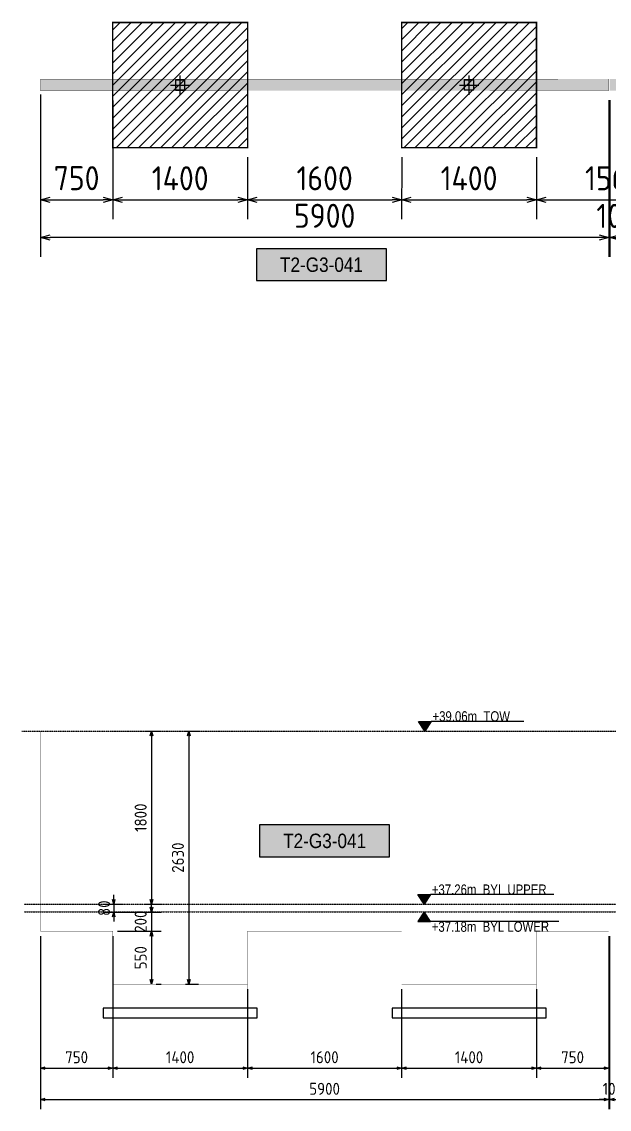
# Model space of a CAD drawing. Header units: centimetres. Extents: x -6122352 to 7132207, y -1694241 to 1947892.
# Drawn here: x 3381935 to 3388036, y 745346 to 756646 of the extents above; entities that cross this region are included whole.
import ezdxf
from ezdxf.enums import TextEntityAlignment as Align

# ---------------------------------------------------------------- set-up
doc = ezdxf.new("R2010")
doc.units = ezdxf.units.CM
doc.header["$MEASUREMENT"] = 0
doc.header["$PDMODE"] = 66
doc.header["$PDSIZE"] = 100
doc.linetypes.add('DASHED2', pattern=[0.375, 0.25, -0.125])
doc.linetypes.add('HIDDEN', pattern=[0.375, 0.25, -0.125])
for name, color, linetype in [('00-MI-DIM', 7, 'Continuous'), ('@MI-FOOTINGS', 7, 'Continuous'), ('@MI-TYPE-01', 30, 'Continuous'), ('@MI-TYPE-02', 6, 'Continuous'), ('JML-Dimension', 1, 'Continuous'), ('PANEL-TAGS', 7, 'Continuous'), ('SECTION', 130, 'Continuous')]:
    doc.layers.add(name, color=color, linetype=linetype)
doc.styles.add('PANELTAG_STYLE', font='arial.ttf')
doc.styles.add('Schueco-BEMSTIL', font='isocpeur.ttf', dxfattribs={"width": 0.9})
doc.styles.add('txt-Pisa-std', font='arial.ttf', dxfattribs={"width": 0.8})
doc.dimstyles.new('MI- JWC-TXT-2.5 MM', dxfattribs={"dimscale": 1.5, "dimtxt": 2.5, "dimasz": 1, "dimexe": 2, "dimexo": 1, "dimgap": 1, "dimtad": 1, "dimdec": 0, "dimdsep": 46, "dimtxsty": 'Schueco-BEMSTIL', "dimblk": 'OPEN30', "dimcen": 0, "dimdle": 2, "dimclrd": 140, "dimclre": 8, "dimclrt": 40, "dimadec": 0, "dimazin": 2, "dimtfac": 1, "dimtdec": 0, "dimtix": 1, "dimtmove": 2, "dimatfit": 3, "dimldrblk": 'OPEN', "dimfxl": 2, "dimlwd": -1, "dimlwe": -1, "dimarcsym": 0})

# ---------------------------------------------------------------- blocks, each defined once
blk = doc.blocks.new('_Open30')
at = {"color": 0, "linetype": 'ByBlock', "lineweight": -2}
for p, q in [((-1, 0.27), (0, 0)), ((0, 0), (-1, -0.27)), ((0, 0), (-1, 0))]:
    blk.add_line(p, q, dxfattribs=at)
blk = doc.blocks.new('*D1441')
at = {"layer": '00-MI-DIM', "color": 8, "transparency": 16777216}
for p, q in [((395137, -194702), (396764, -194703)), ((395139, -200602), (396763, -200603))]:
    blk.add_line(p, q, dxfattribs=at)
at = {"layer": '00-MI-DIM', "color": 140, "transparency": 16777216}
blk.add_line((396564, -194803), (396563, -200502), dxfattribs=at)
at = {"layer": 'Defpoints', "color": 0, "transparency": 16777216}
for p in [(395037, -194702), (395039, -200602), (396563, -200602)]:
    blk.add_point(p, dxfattribs=at)
at = {"layer": '00-MI-DIM', "color": 140, "transparency": 16777216, "xscale": 100, "yscale": 100, "zscale": 100}
for p, rotation in [((396564, -194703), 89.98973417893167), ((396563, -200602), 269.9897341789317)]:
    blk.add_blockref('_Open30', p, dxfattribs=dict(at, rotation=rotation))
at = {"layer": '00-MI-DIM', "color": 40, "transparency": 16777216, "insert": (396338, -197653), "char_height": 250, "attachment_point": 5, "rotation": 89.9897, "style": 'Schueco-BEMSTIL'}
blk.add_mtext('5900', dxfattribs=at)
blk = doc.blocks.new('_Open')
at = {"color": 0, "linetype": 'ByBlock', "lineweight": -2}
for p, q in [((-1, 0.2), (0, 0)), ((-1, -0.2), (0, 0)), ((0, 0), (-1, 0))]:
    blk.add_line(p, q, dxfattribs=at)
blk = doc.blocks.new('*D1443')
at = {"layer": '00-MI-DIM', "color": 140, "transparency": 16777216}
for p, q in [((396564, -194593), (396564, -194493)), ((396564, -194703), (396564, -194693)), ((396564, -194803), (396564, -194903))]:
    blk.add_line(p, q, dxfattribs=at)
at = {"layer": '00-MI-DIM', "color": 8, "transparency": 16777216}
for p, q in [((395137, -194692), (396764, -194693)), ((395137, -194702), (396764, -194703))]:
    blk.add_line(p, q, dxfattribs=at)
at = {"layer": 'Defpoints', "color": 0, "transparency": 16777216}
for p in [(395037, -194692), (395037, -194702), (396564, -194693)]:
    blk.add_point(p, dxfattribs=at)
at = {"layer": '00-MI-DIM', "color": 140, "transparency": 16777216, "xscale": 100, "yscale": 100, "zscale": 100}
for p, rotation in [((396564, -194693), 269.9897341789317), ((396564, -194703), 89.98973417893167)]:
    blk.add_blockref('_Open30', p, dxfattribs=dict(at, rotation=rotation))
at = {"layer": '00-MI-DIM', "color": 40, "transparency": 16777216, "insert": (396339, -194698), "char_height": 250, "attachment_point": 5, "rotation": 89.9897, "style": 'Schueco-BEMSTIL'}
blk.add_mtext('10', dxfattribs=at)
blk = doc.blocks.new('T2-FOOTING PLAN')
at = {"layer": '@MI-FOOTINGS', "transparency": 33554679}
h = blk.add_hatch(dxfattribs=at)
h.set_pattern_fill('ANSI31', color=8, scale=650)
h.paths.add_polyline_path([(-700, 650), (700, 650), (700, -650), (-700, -650)])
at = {"layer": '@MI-FOOTINGS', "color": 160, "true_color": 0x3340f0, "const_width": 15}
blk.add_lwpolyline([(-700, 650), (700, 650), (700, -650), (-700, -650)], close=True, dxfattribs=at)
at = {"layer": '@MI-FOOTINGS', "color": 30}
blk.add_point((0, 0), dxfattribs=at)
blk = doc.blocks.new('*D1455')
at = {"layer": '00-MI-DIM', "color": 8, "transparency": 16777216}
for p, q in [((395139, -199853), (396373, -199854)), ((395079, -200604), (396372, -200604))]:
    blk.add_line(p, q, dxfattribs=at)
at = {"layer": '00-MI-DIM', "color": 140, "transparency": 16777216}
blk.add_line((396172, -200504), (396173, -199953), dxfattribs=at)
at = {"layer": 'Defpoints', "color": 0, "transparency": 16777216}
for p in [(395039, -199853), (396173, -199853), (394979, -200604)]:
    blk.add_point(p, dxfattribs=at)
at = {"layer": '00-MI-DIM', "color": 140, "transparency": 16777216, "xscale": 100, "yscale": 100, "zscale": 100}
for p, rotation in [((396173, -199853), 89.98973417893167), ((396172, -200604), 269.9897341789317)]:
    blk.add_blockref('_Open30', p, dxfattribs=dict(at, rotation=rotation))
at = {"layer": '00-MI-DIM', "color": 40, "transparency": 16777216, "insert": (395947, -200229), "char_height": 250, "attachment_point": 5, "rotation": 89.9897, "style": 'Schueco-BEMSTIL'}
blk.add_mtext('750', dxfattribs=at)
blk = doc.blocks.new('*D1457')
at = {"layer": '00-MI-DIM', "color": 8, "transparency": 16777216}
for p, q in [((395729, -198453), (396373, -198454)), ((395139, -199853), (396373, -199854))]:
    blk.add_line(p, q, dxfattribs=at)
at = {"layer": '00-MI-DIM', "color": 140, "transparency": 16777216}
blk.add_line((396173, -199753), (396173, -198553), dxfattribs=at)
at = {"layer": 'Defpoints', "color": 0, "transparency": 16777216}
for p in [(395629, -198453), (396173, -198453), (395039, -199853)]:
    blk.add_point(p, dxfattribs=at)
at = {"layer": '00-MI-DIM', "color": 140, "transparency": 16777216, "xscale": 100, "yscale": 100, "zscale": 100}
for p, rotation in [((396173, -198453), 89.98973417893167), ((396173, -199853), 269.9897341789317)]:
    blk.add_blockref('_Open30', p, dxfattribs=dict(at, rotation=rotation))
at = {"layer": '00-MI-DIM', "color": 40, "transparency": 16777216, "insert": (395948, -199153), "char_height": 250, "attachment_point": 5, "rotation": 89.9897, "style": 'Schueco-BEMSTIL'}
blk.add_mtext('1400', dxfattribs=at)
blk = doc.blocks.new('*D1459')
at = {"layer": '00-MI-DIM', "color": 8, "transparency": 16777216}
for p, q in [((395730, -196853), (396373, -196854)), ((395729, -198453), (396373, -198454))]:
    blk.add_line(p, q, dxfattribs=at)
at = {"layer": '00-MI-DIM', "color": 140, "transparency": 16777216}
blk.add_line((396173, -198353), (396173, -196953), dxfattribs=at)
at = {"layer": 'Defpoints', "color": 0, "transparency": 16777216}
for p in [(395630, -196853), (396173, -196853), (395629, -198453)]:
    blk.add_point(p, dxfattribs=at)
at = {"layer": '00-MI-DIM', "color": 140, "transparency": 16777216, "xscale": 100, "yscale": 100, "zscale": 100}
for p, rotation in [((396173, -196853), 89.98973417893167), ((396173, -198453), 269.9897341789317)]:
    blk.add_blockref('_Open30', p, dxfattribs=dict(at, rotation=rotation))
at = {"layer": '00-MI-DIM', "color": 40, "transparency": 16777216, "insert": (395948, -197653), "char_height": 250, "attachment_point": 5, "rotation": 89.9897, "style": 'Schueco-BEMSTIL'}
blk.add_mtext('1600', dxfattribs=at)
blk = doc.blocks.new('*D1461')
at = {"layer": '00-MI-DIM', "color": 8, "transparency": 16777216}
for p, q in [((395730, -195453), (396373, -195454)), ((395730, -196853), (396373, -196854))]:
    blk.add_line(p, q, dxfattribs=at)
at = {"layer": '00-MI-DIM', "color": 140, "transparency": 16777216}
blk.add_line((396173, -196753), (396173, -195553), dxfattribs=at)
at = {"layer": 'Defpoints', "color": 0, "transparency": 16777216}
for p in [(395630, -195453), (396173, -195453), (395630, -196853)]:
    blk.add_point(p, dxfattribs=at)
at = {"layer": '00-MI-DIM', "color": 140, "transparency": 16777216, "xscale": 100, "yscale": 100, "zscale": 100}
for p, rotation in [((396173, -195453), 89.98973417893167), ((396173, -196853), 269.9897341789317)]:
    blk.add_blockref('_Open30', p, dxfattribs=dict(at, rotation=rotation))
at = {"layer": '00-MI-DIM', "color": 40, "transparency": 16777216, "insert": (395948, -196153), "char_height": 250, "attachment_point": 5, "rotation": 89.9897, "style": 'Schueco-BEMSTIL'}
blk.add_mtext('1400', dxfattribs=at)
blk = doc.blocks.new('*D1463')
at = {"layer": '00-MI-DIM', "color": 8, "transparency": 16777216}
for p, q in [((395729, -193892), (396374, -193893)), ((395730, -195453), (396373, -195454))]:
    blk.add_line(p, q, dxfattribs=at)
at = {"layer": '00-MI-DIM', "color": 140, "transparency": 16777216}
blk.add_line((396173, -195353), (396174, -193993), dxfattribs=at)
at = {"layer": 'Defpoints', "color": 0, "transparency": 16777216}
for p in [(395629, -193892), (396174, -193893), (395630, -195453)]:
    blk.add_point(p, dxfattribs=at)
at = {"layer": '00-MI-DIM', "color": 140, "transparency": 16777216, "xscale": 100, "yscale": 100, "zscale": 100}
for p, rotation in [((396174, -193893), 89.98973417893167), ((396173, -195453), 269.9897341789317)]:
    blk.add_blockref('_Open30', p, dxfattribs=dict(at, rotation=rotation))
at = {"layer": '00-MI-DIM', "color": 40, "transparency": 16777216, "insert": (395948, -194673), "char_height": 250, "attachment_point": 5, "rotation": 89.9897, "style": 'Schueco-BEMSTIL'}
blk.add_mtext('1561', dxfattribs=at)
blk = doc.blocks.new('PANELTAG')
at = {"layer": 'PANEL-TAGS', "color": 1}
blk.add_lwpolyline([(-13.5, -3.3), (13.5, -3.3), (13.5, 3.3), (-13.5, 3.3)], close=True, dxfattribs=at)
at = {"layer": 'PANEL-TAGS', "color": 40, "true_color": 0xffd700}
blk.add_solid([(-13.5, -3.3), (13.5, -3.3), (-13.5, 3.3), (13.5, 3.3)], dxfattribs=at)
at = {"layer": 'PANEL-TAGS', "color": 5, "style": 'PANELTAG_STYLE', "width": 0.85}
blk.add_attdef('TAGNO', text='', height=3, dxfattribs=at).set_placement((0, 0), align=Align.MIDDLE)
blk = doc.blocks.new('*U2058')
at = {"layer": 'JML-Dimension'}
h = blk.add_hatch(color=10, dxfattribs=at)
h.dxf.hatch_style = 1
h.paths.add_polyline_path([(0, 0), (-1.54, 2.37), (1.54, 2.37)])
blk.add_line((24.31, 2.37), (1.54, 2.37), dxfattribs=at)
blk.add_lwpolyline([(0, 0), (-1.54, 2.37), (1.54, 2.37), (0, 0)], dxfattribs=at)
at = {"color": 5, "style": 'txt-Pisa-std', "width": 0.8}
blk.add_attdef('+0.0', text='', height=2.5, dxfattribs=at).set_placement((1.87, 2.37), align=Align.BOTTOM_LEFT)
blk = doc.blocks.new('*U2056')
at = {"layer": 'JML-Dimension'}
h = blk.add_hatch(color=10, dxfattribs=at)
h.dxf.hatch_style = 1
h.paths.add_polyline_path([(0, 0), (-1.54, 2.37), (1.54, 2.37)])
blk.add_line((31.81, 2.37), (1.54, 2.37), dxfattribs=at)
blk.add_lwpolyline([(0, 0), (-1.54, 2.37), (1.54, 2.37), (0, 0)], dxfattribs=at)
at = {"color": 5, "style": 'txt-Pisa-std', "width": 0.8}
blk.add_attdef('+0.0', text='', height=2.5, dxfattribs=at).set_placement((1.87, 2.37), align=Align.BOTTOM_LEFT)
blk = doc.blocks.new('*U2057')
at = {"layer": 'JML-Dimension'}
h = blk.add_hatch(color=10, dxfattribs=at)
h.dxf.hatch_style = 1
h.paths.add_polyline_path([(0, 0), (-1.54, 2.37), (1.54, 2.37)])
blk.add_line((33.03, 2.37), (1.54, 2.37), dxfattribs=at)
blk.add_lwpolyline([(0, 0), (-1.54, 2.37), (1.54, 2.37), (0, 0)], dxfattribs=at)
at = {"color": 5, "style": 'txt-Pisa-std', "width": 0.8}
blk.add_attdef('+0.0', text='', height=2.5, dxfattribs=at).set_placement((1.87, 2.37), align=Align.BOTTOM_LEFT)
blk = doc.blocks.new('*D2059')
at = {"layer": '@MI-TYPE-01', "color": 8, "transparency": 16777216}
for p, q in [((3383635, 749275), (3383769, 749275)), ((3383635, 746645), (3383769, 746645))]:
    blk.add_line(p, q, dxfattribs=at)
at = {"layer": '@MI-TYPE-01', "color": 140, "transparency": 16777216}
blk.add_line((3383669, 749225), (3383669, 746695), dxfattribs=at)
at = {"layer": 'Defpoints', "color": 0, "transparency": 16777216}
for p in [(3383585, 749275), (3383585, 746645), (3383669, 746645)]:
    blk.add_point(p, dxfattribs=at)
at = {"layer": '@MI-TYPE-01', "color": 140, "transparency": 16777216, "xscale": 50, "yscale": 50, "zscale": 50}
for p, rotation in [((3383669, 749275), 90), ((3383669, 746645), 270)]:
    blk.add_blockref('_Open30', p, dxfattribs=dict(at, rotation=rotation))
at = {"layer": '@MI-TYPE-01', "color": 40, "transparency": 16777216, "insert": (3383557, 747960), "char_height": 125, "attachment_point": 5, "rotation": 90, "style": 'Schueco-BEMSTIL'}
blk.add_mtext('2630', dxfattribs=at)
blk = doc.blocks.new('*D2060')
at = {"layer": '@MI-TYPE-01', "color": 8, "transparency": 16777216}
for p, q in [((3383209, 749275), (3383382, 749275)), ((3383209, 747475), (3383382, 747475))]:
    blk.add_line(p, q, dxfattribs=at)
at = {"layer": '@MI-TYPE-01', "color": 140, "transparency": 16777216}
blk.add_line((3383282, 749225), (3383282, 747525), dxfattribs=at)
at = {"layer": 'Defpoints', "color": 0, "transparency": 16777216}
for p in [(3383159, 749275), (3383159, 747475), (3383282, 747475)]:
    blk.add_point(p, dxfattribs=at)
at = {"layer": '@MI-TYPE-01', "color": 140, "transparency": 16777216, "xscale": 50, "yscale": 50, "zscale": 50}
for p, rotation in [((3383282, 749275), 90), ((3383282, 747475), 270)]:
    blk.add_blockref('_Open30', p, dxfattribs=dict(at, rotation=rotation))
at = {"layer": '@MI-TYPE-01', "color": 40, "transparency": 16777216, "insert": (3383170, 748375), "char_height": 125, "attachment_point": 5, "rotation": 90, "style": 'Schueco-BEMSTIL'}
blk.add_mtext('1800', dxfattribs=at)
blk = doc.blocks.new('*D2061')
at = {"layer": '@MI-TYPE-01', "color": 140, "transparency": 16777216}
for p, q in [((3382890, 747525), (3382890, 747575)), ((3382890, 747475), (3382890, 747395)), ((3382890, 747345), (3382890, 747295))]:
    blk.add_line(p, q, dxfattribs=at)
at = {"layer": '@MI-TYPE-01', "color": 8, "transparency": 16777216}
for p, q in [((3382779, 747475), (3382990, 747475)), ((3382781, 747395), (3382990, 747395))]:
    blk.add_line(p, q, dxfattribs=at)
at = {"layer": 'Defpoints', "color": 0, "transparency": 16777216}
for p in [(3382729, 747475), (3382731, 747395), (3382890, 747395)]:
    blk.add_point(p, dxfattribs=at)
at = {"layer": '@MI-TYPE-01', "color": 140, "transparency": 16777216, "xscale": 50, "yscale": 50, "zscale": 50}
for p, rotation in [((3382890, 747475), 270), ((3382890, 747395), 90)]:
    blk.add_blockref('_Open30', p, dxfattribs=dict(at, rotation=rotation))
at = {"layer": '@MI-TYPE-01', "color": 40, "transparency": 16777216, "insert": (3382790, 747435), "char_height": 125, "attachment_point": 5, "rotation": 90, "style": 'Schueco-BEMSTIL'}
blk.add_mtext('80', dxfattribs=at)
blk = doc.blocks.new('*D2062')
at = {"layer": '@MI-TYPE-01', "color": 8, "transparency": 16777216}
for p, q in [((3382781, 747395), (3383382, 747395)), ((3382930, 747195), (3383382, 747195))]:
    blk.add_line(p, q, dxfattribs=at)
at = {"layer": '@MI-TYPE-01', "color": 140, "transparency": 16777216}
for p, q in [((3383282, 747445), (3383282, 747495)), ((3383282, 747395), (3383282, 747195)), ((3383282, 747145), (3383282, 747095))]:
    blk.add_line(p, q, dxfattribs=at)
at = {"layer": 'Defpoints', "color": 0, "transparency": 16777216}
for p in [(3382731, 747395), (3382880, 747195), (3383282, 747195)]:
    blk.add_point(p, dxfattribs=at)
at = {"layer": '@MI-TYPE-01', "color": 140, "transparency": 16777216, "xscale": 50, "yscale": 50, "zscale": 50}
for p, rotation in [((3383282, 747395), 270), ((3383282, 747195), 90)]:
    blk.add_blockref('_Open30', p, dxfattribs=dict(at, rotation=rotation))
at = {"layer": '@MI-TYPE-01', "color": 40, "transparency": 16777216, "insert": (3383170, 747295), "char_height": 125, "attachment_point": 5, "rotation": 90, "style": 'Schueco-BEMSTIL'}
blk.add_mtext('200', dxfattribs=at)
blk = doc.blocks.new('*D2063')
at = {"layer": '@MI-TYPE-01', "color": 8, "transparency": 16777216}
for p, q in [((3382930, 747195), (3383382, 747195)), ((3383332, 746645), (3383382, 746645))]:
    blk.add_line(p, q, dxfattribs=at)
at = {"layer": '@MI-TYPE-01', "color": 140, "transparency": 16777216}
blk.add_line((3383282, 747145), (3383282, 746695), dxfattribs=at)
at = {"layer": 'Defpoints', "color": 0, "transparency": 16777216}
for p in [(3382880, 747195), (3383282, 746645), (3383282, 746645)]:
    blk.add_point(p, dxfattribs=at)
at = {"layer": '@MI-TYPE-01', "color": 140, "transparency": 16777216, "xscale": 50, "yscale": 50, "zscale": 50}
for p, rotation in [((3383282, 747195), 90), ((3383282, 746645), 270)]:
    blk.add_blockref('_Open30', p, dxfattribs=dict(at, rotation=rotation))
at = {"layer": '@MI-TYPE-01', "color": 40, "transparency": 16777216, "insert": (3383170, 746920), "char_height": 125, "attachment_point": 5, "rotation": 90, "style": 'Schueco-BEMSTIL'}
blk.add_mtext('550', dxfattribs=at)
blk = doc.blocks.new('*D2064')
at = {"layer": '@MI-TYPE-01', "color": 8, "transparency": 16777216}
for p, q in [((3382130, 747145), (3382130, 745673)), ((3382880, 747145), (3382880, 745673))]:
    blk.add_line(p, q, dxfattribs=at)
at = {"layer": '@MI-TYPE-01', "color": 140, "transparency": 16777216}
blk.add_line((3382180, 745773), (3382830, 745773), dxfattribs=at)
at = {"layer": 'Defpoints', "color": 0, "transparency": 16777216}
for p in [(3382130, 747195), (3382880, 747195), (3382880, 745773)]:
    blk.add_point(p, dxfattribs=at)
at = {"layer": '@MI-TYPE-01', "color": 140, "transparency": 16777216, "xscale": 50, "yscale": 50, "zscale": 50, "rotation": 180}
blk.add_blockref('_Open30', (3382130, 745773), dxfattribs=at)
at = {"layer": '@MI-TYPE-01', "color": 140, "transparency": 16777216, "xscale": 50, "yscale": 50, "zscale": 50}
blk.add_blockref('_Open30', (3382880, 745773), dxfattribs=at)
at = {"layer": '@MI-TYPE-01', "color": 40, "transparency": 16777216, "insert": (3382505, 745886), "char_height": 125, "attachment_point": 5, "style": 'Schueco-BEMSTIL'}
blk.add_mtext('750', dxfattribs=at)
blk = doc.blocks.new('*D2065')
at = {"layer": '@MI-TYPE-01', "color": 8, "transparency": 16777216}
for p, q in [((3382880, 747145), (3382880, 745673)), ((3384280, 746595), (3384280, 745673))]:
    blk.add_line(p, q, dxfattribs=at)
at = {"layer": '@MI-TYPE-01', "color": 140, "transparency": 16777216}
blk.add_line((3382930, 745773), (3384230, 745773), dxfattribs=at)
at = {"layer": 'Defpoints', "color": 0, "transparency": 16777216}
for p in [(3382880, 747195), (3384280, 746645), (3384280, 745773)]:
    blk.add_point(p, dxfattribs=at)
at = {"layer": '@MI-TYPE-01', "color": 140, "transparency": 16777216, "xscale": 50, "yscale": 50, "zscale": 50, "rotation": 180}
blk.add_blockref('_Open30', (3382880, 745773), dxfattribs=at)
at = {"layer": '@MI-TYPE-01', "color": 140, "transparency": 16777216, "xscale": 50, "yscale": 50, "zscale": 50}
blk.add_blockref('_Open30', (3384280, 745773), dxfattribs=at)
at = {"layer": '@MI-TYPE-01', "color": 40, "transparency": 16777216, "insert": (3383580, 745886), "char_height": 125, "attachment_point": 5, "style": 'Schueco-BEMSTIL'}
blk.add_mtext('1400', dxfattribs=at)
blk = doc.blocks.new('*D2066')
at = {"layer": '@MI-TYPE-01', "color": 8, "transparency": 16777216}
for p, q in [((3384280, 746595), (3384280, 745673)), ((3385880, 746595), (3385880, 745673))]:
    blk.add_line(p, q, dxfattribs=at)
at = {"layer": '@MI-TYPE-01', "color": 140, "transparency": 16777216}
blk.add_line((3384330, 745773), (3385830, 745773), dxfattribs=at)
at = {"layer": 'Defpoints', "color": 0, "transparency": 16777216}
for p in [(3384280, 746645), (3385880, 746645), (3385880, 745773)]:
    blk.add_point(p, dxfattribs=at)
at = {"layer": '@MI-TYPE-01', "color": 140, "transparency": 16777216, "xscale": 50, "yscale": 50, "zscale": 50, "rotation": 180}
blk.add_blockref('_Open30', (3384280, 745773), dxfattribs=at)
at = {"layer": '@MI-TYPE-01', "color": 140, "transparency": 16777216, "xscale": 50, "yscale": 50, "zscale": 50}
blk.add_blockref('_Open30', (3385880, 745773), dxfattribs=at)
at = {"layer": '@MI-TYPE-01', "color": 40, "transparency": 16777216, "insert": (3385080, 745886), "char_height": 125, "attachment_point": 5, "style": 'Schueco-BEMSTIL'}
blk.add_mtext('1600', dxfattribs=at)
blk = doc.blocks.new('*D2067')
at = {"layer": '@MI-TYPE-01', "color": 8, "transparency": 16777216}
for p, q in [((3385880, 746595), (3385880, 745673)), ((3387280, 746595), (3387280, 745673))]:
    blk.add_line(p, q, dxfattribs=at)
at = {"layer": '@MI-TYPE-01', "color": 140, "transparency": 16777216}
blk.add_line((3385930, 745773), (3387230, 745773), dxfattribs=at)
at = {"layer": 'Defpoints', "color": 0, "transparency": 16777216}
for p in [(3385880, 746645), (3387280, 746645), (3387280, 745773)]:
    blk.add_point(p, dxfattribs=at)
at = {"layer": '@MI-TYPE-01', "color": 140, "transparency": 16777216, "xscale": 50, "yscale": 50, "zscale": 50, "rotation": 180}
blk.add_blockref('_Open30', (3385880, 745773), dxfattribs=at)
at = {"layer": '@MI-TYPE-01', "color": 140, "transparency": 16777216, "xscale": 50, "yscale": 50, "zscale": 50}
blk.add_blockref('_Open30', (3387280, 745773), dxfattribs=at)
at = {"layer": '@MI-TYPE-01', "color": 40, "transparency": 16777216, "insert": (3386580, 745886), "char_height": 125, "attachment_point": 5, "style": 'Schueco-BEMSTIL'}
blk.add_mtext('1400', dxfattribs=at)
blk = doc.blocks.new('*D2068')
at = {"layer": '@MI-TYPE-01', "color": 8, "transparency": 16777216}
for p, q in [((3388030, 747145), (3388030, 745673)), ((3387280, 746595), (3387280, 745673))]:
    blk.add_line(p, q, dxfattribs=at)
at = {"layer": '@MI-TYPE-01', "color": 140, "transparency": 16777216}
blk.add_line((3387330, 745773), (3387980, 745773), dxfattribs=at)
at = {"layer": 'Defpoints', "color": 0, "transparency": 16777216}
for p in [(3388030, 747195), (3387280, 746645), (3388030, 745773)]:
    blk.add_point(p, dxfattribs=at)
at = {"layer": '@MI-TYPE-01', "color": 140, "transparency": 16777216, "xscale": 50, "yscale": 50, "zscale": 50, "rotation": 180}
blk.add_blockref('_Open30', (3387280, 745773), dxfattribs=at)
at = {"layer": '@MI-TYPE-01', "color": 140, "transparency": 16777216, "xscale": 50, "yscale": 50, "zscale": 50}
blk.add_blockref('_Open30', (3388030, 745773), dxfattribs=at)
at = {"layer": '@MI-TYPE-01', "color": 40, "transparency": 16777216, "insert": (3387655, 745886), "char_height": 125, "attachment_point": 5, "style": 'Schueco-BEMSTIL'}
blk.add_mtext('750', dxfattribs=at)
blk = doc.blocks.new('*D2069')
at = {"layer": '@MI-TYPE-01', "color": 8, "transparency": 16777216}
for p, q in [((3382130, 747145), (3382130, 745346)), ((3388030, 747145), (3388030, 745346))]:
    blk.add_line(p, q, dxfattribs=at)
at = {"layer": '@MI-TYPE-01', "color": 140, "transparency": 16777216}
blk.add_line((3382180, 745446), (3387980, 745446), dxfattribs=at)
at = {"layer": 'Defpoints', "color": 0, "transparency": 16777216}
for p in [(3382130, 747195), (3388030, 747195), (3388030, 745446)]:
    blk.add_point(p, dxfattribs=at)
at = {"layer": '@MI-TYPE-01', "color": 140, "transparency": 16777216, "xscale": 50, "yscale": 50, "zscale": 50, "rotation": 180}
blk.add_blockref('_Open30', (3382130, 745446), dxfattribs=at)
at = {"layer": '@MI-TYPE-01', "color": 140, "transparency": 16777216, "xscale": 50, "yscale": 50, "zscale": 50}
blk.add_blockref('_Open30', (3388030, 745446), dxfattribs=at)
at = {"layer": '@MI-TYPE-01', "color": 40, "transparency": 16777216, "insert": (3385080, 745558), "char_height": 125, "attachment_point": 5, "style": 'Schueco-BEMSTIL'}
blk.add_mtext('5900', dxfattribs=at)
blk = doc.blocks.new('T2-ELE FT')
at = {"color": 12, "linetype": 'HIDDEN', "ltscale": 5, "const_width": 2}
blk.add_lwpolyline([(30306558, 1676366), (30306558, 1676866), (30307958, 1676866), (30307958, 1676366)], dxfattribs=at)
at = {"color": 12, "ltscale": 20, "const_width": 2}
blk.add_lwpolyline([(30306558, 1676366), (30307958, 1676366), (30307958, 1676116), (30306558, 1676116)], close=True, dxfattribs=at)
at = {"color": 8, "ltscale": 20}
blk.add_lwpolyline([(30306458, 1676116), (30308058, 1676116), (30308058, 1676016), (30306458, 1676016)], close=True, dxfattribs=at)
blk = doc.blocks.new('*D2102')
at = {"layer": '@MI-TYPE-01', "color": 8, "transparency": 16777216}
for p, q in [((3388030, 747145), (3388030, 745346)), ((3388040, 747145), (3388040, 745346))]:
    blk.add_line(p, q, dxfattribs=at)
at = {"layer": '@MI-TYPE-01', "color": 140, "transparency": 16777216}
for p, q in [((3387980, 745446), (3387930, 745446)), ((3388030, 745446), (3388040, 745446)), ((3388090, 745446), (3388140, 745446))]:
    blk.add_line(p, q, dxfattribs=at)
at = {"layer": 'Defpoints', "color": 0, "transparency": 16777216}
for p in [(3388030, 747195), (3388040, 747195), (3388040, 745446)]:
    blk.add_point(p, dxfattribs=at)
at = {"layer": '@MI-TYPE-01', "color": 140, "transparency": 16777216, "xscale": 50, "yscale": 50, "zscale": 50}
blk.add_blockref('_Open30', (3388030, 745446), dxfattribs=at)
at = {"layer": '@MI-TYPE-01', "color": 140, "transparency": 16777216, "xscale": 50, "yscale": 50, "zscale": 50, "rotation": 180}
blk.add_blockref('_Open30', (3388040, 745446), dxfattribs=at)
at = {"layer": '@MI-TYPE-01', "color": 40, "transparency": 16777216, "insert": (3388035, 745558), "char_height": 125, "attachment_point": 5, "style": 'Schueco-BEMSTIL'}
blk.add_mtext('10', dxfattribs=at)
blk = doc.blocks.new('T2-MID PARTITION HALF')
at = {"layer": '@MI-TYPE-02'}
h = blk.add_hatch(color=256, dxfattribs=at)
h.dxf.hatch_style = 1
h.paths.add_polyline_path([(-62.2, 5901.9), (-60, 0), (60, 0), (57.8, 5901.8)])
h.paths.add_polyline_path([(-60, 11911.9), (-62.1, 5911.9), (57.9, 5911.8), (60, 11911.8)])
h.paths.add_polyline_path([(-57.9, 17921.9), (-60, 11921.9), (60, 11921.8), (62.1, 17921.8)])
h.paths.add_polyline_path([(-55.8, 23931.9), (-57.9, 17931.9), (62.1, 17931.8), (64.2, 23931.8)])
at = {"layer": '@MI-TYPE-02', "const_width": 2.5}
blk.add_lwpolyline([(-62.2, 5901.9), (-60, 0), (60, 0), (57.8, 5901.8)], close=True, dxfattribs=at)
at = {"layer": '@MI-FOOTINGS', "rotation": 89.98973417812736}
for p in [(0.8, 4450.9), (0.3, 1450.9)]:
    blk.add_blockref('T2-FOOTING PLAN', p, dxfattribs=at)
at = {"layer": '00-MI-DIM'}
for base, p1, p2, picture, middle in [((1194.6, 6711.6), (650.9, 5150.8), (650.1, 6711.7), '*D1463', (969.5, 5931.2)), ((1583.6, 1.7), (57.8, 5901.8), (60, 2), '*D1441', (1359.1, 2951.7)), ((1194.4, 5150.7), (650.7, 3750.8), (650.9, 5150.8), '*D1461', (969.2, 4450.7)), ((1194.1, 3750.7), (650.4, 2150.8), (650.7, 3750.8), '*D1459', (969, 2950.7)), ((1193.8, 2150.7), (59.7, 750.9), (650.4, 2150.8), '*D1457', (968.7, 1450.7)), ((1193.6, 750.7), (0, 0.5), (59.7, 750.9), '*D1455', (968.5, 375.5))]:
    dim = blk.add_linear_dim(base=base, p1=p1, p2=p2, angle=89.98973, dimstyle='MI- JWC-TXT-2.5 MM', dxfattribs=at)
    dim.commit()
    dim.dimension.update_dxf_attribs({"geometry": picture, "text_midpoint": middle, "insert": (-394979, 200604.2)})
dim = blk.add_linear_dim(base=(1584.7, 5911.6), p1=(57.8, 5901.8), p2=(57.9, 5911.8), angle=89.98973, dimstyle='MI- JWC-TXT-2.5 MM', dxfattribs=at)
dim.commit()
dim.dimension.update_dxf_attribs({"geometry": '*D1443', "text_midpoint": (1584.7, 5906.6), "dimtype": 128, "insert": (-394979, 200604.2)})

msp = doc.modelspace()

# ---------------------------------------------------------------- linework, layer by layer
at = {"layer": '@MI-TYPE-01', "const_width": 2.5}
msp.add_lwpolyline([(3382130.204, 749275.48765), (3388030.204, 749275.48765), (3388030.204, 747195.48769), (3387280.204, 747195.48769), (3387280.204, 746645.48769), (3385880.204, 746645.48769), (3385880.204, 747195.48769), (3384280.204, 747195.48769), (3384280.204, 746645.48769), (3382880.204, 746645.48769), (3382880.204, 747195.48769), (3382130.204, 747195.48769)], close=True, dxfattribs=at)
at = {"layer": '@MI-TYPE-02', "color": 160, "linetype": 'DASHED2', "ltscale": 5}
for points in [[(3381935.35401, 749275.48765), (3406060.204, 749275.48765)], [(3381960.54805, 747475.48769), (3406060.204, 747475.48769)], [(3381960.54805, 747395.48769), (3406060.204, 747395.48769)]]:
    msp.add_lwpolyline(points, dxfattribs=at)

# ---------------------------------------------------------------- block references
at = {"color": 2, "xscale": -1}
for p in [(33690838.36556, -929720.38607), (33693838.36556, -929720.38607)]:
    msp.add_blockref('T2-ELE FT', p, dxfattribs=at)
at = {"layer": '@MI-TYPE-02', "color": 6, "rotation": 270}
msp.add_blockref('T2-MID PARTITION HALF', (3382129.40118, 755988.49058), dxfattribs=at)
at = {"layer": 'PANEL-TAGS'}
ref = msp.add_blockref('PANELTAG', (3385047.69292, 754121.34496), dxfattribs=dict(at, xscale=50.00000000000001, yscale=50.00000000000001, zscale=50.00000000000001))
ref.add_attrib('TAGNO', 'T2-G3-041', dxfattribs={"color": 5, "height": 150, "style": 'PANELTAG_STYLE', "width": 0.85}).set_placement((3385047.69292, 754121.34496), align=Align.MIDDLE_CENTER)
ref = msp.add_blockref('PANELTAG', (3385080.204, 748134.46522), dxfattribs=dict(at, xscale=50, yscale=50, zscale=50))
ref.add_attrib('TAGNO', 'T2-G3-041', dxfattribs={"color": 5, "height": 150, "style": 'PANELTAG_STYLE', "width": 0.85}).set_placement((3385080.204, 748134.46522), align=Align.MIDDLE_CENTER)
at = {"layer": 'SECTION', "color": 6}
ref = msp.add_blockref('*U2058', (3386121.4248, 749275.48765), dxfattribs=dict(at, xscale=42.30147098076819, yscale=42.30147098076819, zscale=42.30147098076819))
ref.add_attrib('+0.0', '+39.06m  TOW', (3386200.55344, 749375.74471), dxfattribs={"layer": 'JML-Dimension', "color": 5, "height": 105.7536775, "style": 'txt-Pisa-std', "width": 0.8})
ref = msp.add_blockref('*U2056', (3386114.1313, 747475.48769), dxfattribs=dict(at, xscale=42.30147098076819, yscale=42.30147098076819, zscale=42.30147098076819))
ref.add_attrib('+0.0', '+37.26m  BYL UPPER', (3386193.25995, 747575.74476), dxfattribs={"layer": 'JML-Dimension', "color": 5, "height": 105.7536775, "style": 'txt-Pisa-std', "width": 0.8})
ref = msp.add_blockref('*U2057', (3386113.5913, 747395.48769), dxfattribs=dict(at, xscale=-42.30147098076819, yscale=42.30147098076819, zscale=42.30147098076819, rotation=180))
ref.add_attrib('+0.0', '+37.18m  BYL LOWER', (3386192.71995, 747189.47695), dxfattribs={"layer": 'JML-Dimension', "color": 5, "height": 105.7536775, "style": 'txt-Pisa-std', "width": 0.8})

# ---------------------------------------------------------------- dimensions: what is measured, and where the dimension line sits
at = {"layer": '@MI-TYPE-01'}
for base, p1, p2, picture, middle in [((3383282.46204, 747475.48769), (3383159.14561, 749275.48765), (3383159.14561, 747475.48769), '*D2060', (3383169.96204, 748375.48767)), ((3383669.49155, 746645.48769), (3383584.61552, 749275.48765), (3383584.61552, 746645.48769), '*D2059', (3383556.99155, 747960.48767)), ((3383282.46204, 747195.48769), (3382731.25284, 747395.48769), (3382880.204, 747195.48769), '*D2062', (3383169.96204, 747295.48769)), ((3383282.46204, 746645.48769), (3382880.204, 747195.48769), (3383282.46204, 746645.48769), '*D2063', (3383169.96204, 746920.48769))]:
    dim = msp.add_linear_dim(base=base, p1=p1, p2=p2, angle=90, dimstyle='MI- JWC-TXT-2.5 MM', dxfattribs=at)
    dim.commit()
    dim.dimension.update_dxf_attribs({"geometry": picture, "text_midpoint": middle})
dim = msp.add_linear_dim(base=(3382889.88443, 747395.48769), p1=(3382728.76091, 747475.48769), p2=(3382731.25284, 747395.48769), angle=90, dimstyle='MI- JWC-TXT-2.5 MM', dxfattribs=at)
dim.commit()
dim.dimension.update_dxf_attribs({"geometry": '*D2061', "text_midpoint": (3382789.81057, 747435.48769), "dimtype": 160})
for base, p1, p2, picture, middle in [((3382880.204, 745773.13522), (3382130.204, 747195.48769), (3382880.204, 747195.48769), '*D2064', (3382505.204, 745885.63522)), ((3388030.204, 745445.66259), (3382130.204, 747195.48769), (3388030.204, 747195.48769), '*D2069', (3385080.204, 745558.16259)), ((3388040.204, 745445.66259), (3388030.204, 747195.48769), (3388040.204, 747195.48769), '*D2102', (3388035.204, 745558.16259))]:
    dim = msp.add_linear_dim(base=base, p1=p1, p2=p2, dimstyle='MI- JWC-TXT-2.5 MM', dxfattribs=at)
    dim.commit()
    dim.dimension.update_dxf_attribs({"geometry": picture, "text_midpoint": middle})
for base, p1, p2, picture, middle in [((3384280.204, 745773.13522), (3382880.204, 747195.48769), (3384280.204, 746645.48769), '*D2065', (3383580.204, 745773.13522)), ((3388030.204, 745773.13522), (3387280.204, 746645.48769), (3388030.204, 747195.48769), '*D2068', (3387655.204, 745773.13522)), ((3385880.204, 745773.13522), (3384280.204, 746645.48769), (3385880.204, 746645.48769), '*D2066', (3385080.204, 745773.13522)), ((3387280.204, 745773.13522), (3385880.204, 746645.48769), (3387280.204, 746645.48769), '*D2067', (3386580.204, 745773.13522))]:
    dim = msp.add_linear_dim(base=base, p1=p1, p2=p2, dimstyle='MI- JWC-TXT-2.5 MM', dxfattribs=at)
    dim.commit()
    dim.dimension.update_dxf_attribs({"geometry": picture, "text_midpoint": middle, "dimtype": 160})

doc.saveas('drawing.dxf')
